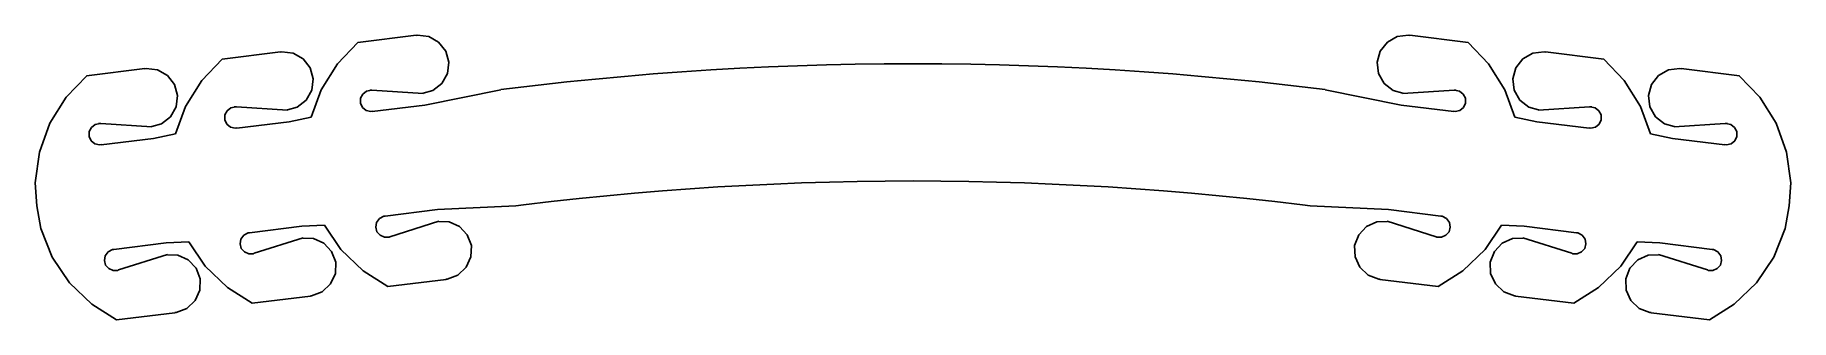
# Model space of a CAD drawing. Header units: metres. Extents: x -90 to 90, y -25 to 4.
import ezdxf

# ---------------------------------------------------------------- set-up
doc = ezdxf.new("R2010")
doc.units = ezdxf.units.M

msp = doc.modelspace()

# ---------------------------------------------------------------- linework, layer by layer
for p, q in [((-56.8609, 3.66765), (-58.9467, 1.50766)), ((-50.9079, 4.41759), (-56.8632, 3.68637)), ((-56.8632, 3.68637), (-56.8609, 3.66765)), ((-50.9051, 4.39476), (-50.9079, 4.41759)), ((-50.7776, 4.43069), (-50.9051, 4.39476)), ((-49.6152, 4.29312), (-50.7776, 4.43069)), ((-48.5939, 3.72116), (-49.6152, 4.29312)), ((-47.8693, 2.80193), (-48.5939, 3.72116)), ((48.5939, 3.72116), (47.8693, 2.80193)), ((49.6152, 4.29312), (48.5939, 3.72116)), ((50.7776, 4.43069), (49.6152, 4.29312)), ((50.9051, 4.39476), (50.7776, 4.43069)), ((50.9079, 4.41759), (50.9051, 4.39476)), ((56.8632, 3.68637), (50.9079, 4.41759)), ((56.8609, 3.66765), (56.8632, 3.68637)), ((58.9467, 1.50766), (56.8609, 3.66765)), ((-70.7565, 1.96147), (-72.8424, -0.198486)), ((-64.8035, 2.71141), (-70.7588, 1.98019)), ((-70.7588, 1.98019), (-70.7565, 1.96147)), ((-64.8007, 2.6886), (-64.8035, 2.71141)), ((-64.6733, 2.72453), (-64.8007, 2.6886)), ((-63.5109, 2.58694), (-64.6733, 2.72453)), ((-62.4896, 2.015), (-63.5109, 2.58694)), ((-61.7649, 1.09575), (-62.4896, 2.015)), ((-47.5515, 1.67532), (-47.8693, 2.80193)), ((47.8693, 2.80193), (47.5515, 1.67532)), ((62.4896, 2.015), (61.7649, 1.09575)), ((63.5109, 2.58694), (62.4896, 2.015)), ((64.6733, 2.72453), (63.5109, 2.58694)), ((64.8007, 2.6886), (64.6733, 2.72453)), ((64.8035, 2.71141), (64.8007, 2.6886)), ((70.7588, 1.98019), (64.8035, 2.71141)), ((70.7565, 1.96147), (70.7588, 1.98019)), ((72.8424, -0.198486), (70.7565, 1.96147)), ((-84.6522, 0.25531), (-86.738, -1.90466)), ((-78.6992, 1.00525), (-84.6544, 0.274033)), ((-84.6544, 0.274033), (-84.6522, 0.25531)), ((-78.6964, 0.982422), (-78.6992, 1.00525)), ((-78.569, 1.01836), (-78.6964, 0.982422)), ((-77.4065, 0.880783), (-78.569, 1.01836)), ((-76.3852, 0.308823), (-77.4065, 0.880783)), ((-75.6606, -0.610413), (-76.3852, 0.308823)), ((-61.4472, -0.030823), (-61.7649, 1.09575)), ((-58.9467, 1.50766), (-60.6218, -1.17296)), ((-48.2611, -0.508377), (-47.6891, 0.512894)), ((-47.6891, 0.512894), (-47.5515, 1.67532)), ((-29.571, 0.20845), (-32.5205, -0.062561)), ((-26.6194, 0.453705), (-29.571, 0.20845)), ((-23.6656, 0.673203), (-26.6194, 0.453705)), ((-20.7101, 0.866928), (-23.6656, 0.673203)), ((-17.753, 1.03484), (-20.7101, 0.866928)), ((-14.7946, 1.17694), (-17.753, 1.03484)), ((-11.835, 1.29323), (-14.7946, 1.17694)), ((-8.87456, 1.38368), (-11.835, 1.29323)), ((-5.91341, 1.44829), (-8.87456, 1.38368)), ((-2.95181, 1.48706), (-5.91341, 1.44829)), ((-0.009995, 1.49989), (-2.95181, 1.48706)), ((0, 1.49994), (-0.009995, 1.49998)), ((-0.009995, 1.49998), (-0.009995, 1.49989)), ((0.009995, 1.49998), (0, 1.49994)), ((0.009995, 1.49989), (0.009995, 1.49998)), ((2.95181, 1.48706), (0.009995, 1.49989)), ((5.91341, 1.44829), (2.95181, 1.48706)), ((8.87456, 1.38368), (5.91341, 1.44829)), ((11.835, 1.29323), (8.87456, 1.38368)), ((14.7946, 1.17694), (11.835, 1.29323)), ((17.753, 1.03484), (14.7946, 1.17694)), ((20.7101, 0.866928), (17.753, 1.03484)), ((23.6656, 0.673203), (20.7101, 0.866928)), ((26.6194, 0.453705), (23.6656, 0.673203)), ((29.571, 0.20845), (26.6194, 0.453705)), ((32.5205, -0.062561), (29.571, 0.20845)), ((47.5515, 1.67532), (47.6891, 0.512894)), ((47.6891, 0.512894), (48.2611, -0.508377)), ((60.6218, -1.17296), (58.9467, 1.50766)), ((61.7649, 1.09575), (61.4472, -0.030823)), ((76.3852, 0.308823), (75.6606, -0.610413)), ((77.4065, 0.880783), (76.3852, 0.308823)), ((78.569, 1.01836), (77.4065, 0.880783)), ((78.6964, 0.982422), (78.569, 1.01836)), ((78.6992, 1.00525), (78.6964, 0.982422)), ((84.6544, 0.274033), (78.6992, 1.00525)), ((84.6522, 0.25531), (84.6544, 0.274033)), ((86.738, -1.90466), (84.6522, 0.25531)), ((-75.3428, -1.737), (-75.6606, -0.610413)), ((-75.4804, -2.89943), (-75.3428, -1.737)), ((-72.8424, -0.198486), (-74.5174, -2.87912)), ((-62.1567, -2.21455), (-61.5848, -1.19325)), ((-60.6218, -1.17296), (-61.6432, -3.97917)), ((-61.5848, -1.19325), (-61.4472, -0.030823)), ((-56.5929, -2.03424), (-56.3739, -1.59639)), ((-56.3739, -1.59639), (-55.9866, -1.29692)), ((-55.9866, -1.29692), (-55.6554, -1.22653)), ((-55.6583, -1.20322), (-55.6484, -1.202)), ((-55.6554, -1.22653), (-55.6583, -1.20322)), ((-55.6484, -1.202), (-55.5642, -1.20714)), ((-55.5642, -1.20714), (-55.5078, -1.19514)), ((-55.5078, -1.19514), (-55.4234, -1.21573)), ((-55.4234, -1.21573), (-50.1769, -1.53584)), ((-50.1795, -1.51485), (-49.1803, -1.23305)), ((-50.1769, -1.53584), (-50.1795, -1.51485)), ((-42.2307, -1.17172), (-50.0206, -2.72676)), ((-49.1803, -1.23305), (-48.2611, -0.508377)), ((-41.353, -1.02988), (-42.2344, -1.14201)), ((-42.2344, -1.14201), (-42.2307, -1.17172)), ((-38.4117, -0.681747), (-41.353, -1.02988)), ((-35.4674, -0.359299), (-38.4117, -0.681747)), ((-32.5205, -0.062561), (-35.4674, -0.359299)), ((35.4674, -0.359299), (32.5205, -0.062561)), ((38.4117, -0.681747), (35.4674, -0.359299)), ((41.353, -1.02988), (38.4117, -0.681747)), ((42.2344, -1.14201), (41.353, -1.02988)), ((42.2307, -1.17172), (42.2344, -1.14201)), ((50.0206, -2.72676), (42.2307, -1.17172)), ((48.2611, -0.508377), (49.1803, -1.23305)), ((49.1803, -1.23305), (50.1795, -1.51485)), ((50.1769, -1.53584), (55.4234, -1.21573)), ((50.1795, -1.51485), (50.1769, -1.53584)), ((55.4234, -1.21573), (55.5078, -1.19514)), ((55.5078, -1.19514), (55.5642, -1.20714)), ((55.5642, -1.20714), (55.6484, -1.202)), ((55.6484, -1.202), (55.6583, -1.20322)), ((55.6583, -1.20322), (55.6554, -1.22653)), ((55.6554, -1.22653), (55.9866, -1.29692)), ((55.9866, -1.29692), (56.3739, -1.59639)), ((56.3739, -1.59639), (56.5929, -2.03424)), ((61.6432, -3.97917), (60.6218, -1.17296)), ((61.4472, -0.030823), (61.5848, -1.19325)), ((61.5848, -1.19325), (62.1567, -2.21455)), ((74.5174, -2.87912), (72.8424, -0.198486)), ((75.6606, -0.610413), (75.3428, -1.737)), ((75.3428, -1.737), (75.4804, -2.89943)), ((-86.738, -1.90466), (-88.4131, -4.5853)), ((-76.0524, -3.92072), (-75.4804, -2.89943)), ((-74.5174, -2.87912), (-75.5388, -5.68535)), ((-70.4885, -3.7404), (-70.2695, -3.30257)), ((-70.2695, -3.30257), (-69.8823, -3.0031)), ((-69.8823, -3.0031), (-69.5511, -2.93269)), ((-69.5539, -2.90939), (-69.544, -2.90817)), ((-69.5511, -2.93269), (-69.5539, -2.90939)), ((-69.544, -2.90817), (-69.4598, -2.91331)), ((-69.4598, -2.91331), (-69.4034, -2.90132)), ((-69.4034, -2.90132), (-69.3191, -2.92189)), ((-69.3191, -2.92189), (-64.0725, -3.242)), ((-64.0751, -3.22102), (-63.076, -2.93922)), ((-64.0725, -3.242), (-64.0751, -3.22102)), ((-63.076, -2.93922), (-62.1567, -2.21455)), ((-56.6002, -2.52373), (-56.5929, -2.03424)), ((-56.3944, -2.96793), (-56.6002, -2.52373)), ((-56.0163, -3.27884), (-56.3944, -2.96793)), ((-55.5407, -3.3949), (-56.0163, -3.27884)), ((-55.393, -3.36351), (-55.5407, -3.3949)), ((-55.3902, -3.38683), (-55.393, -3.36351)), ((-50.0205, -2.72751), (-55.3902, -3.38683)), ((-50.0206, -2.72676), (-50.0205, -2.72751)), ((50.0205, -2.72751), (50.0206, -2.72676)), ((55.3902, -3.38683), (50.0205, -2.72751)), ((55.393, -3.36351), (55.3902, -3.38683)), ((55.5407, -3.3949), (55.393, -3.36351)), ((56.0163, -3.27884), (55.5407, -3.3949)), ((56.3944, -2.96793), (56.0163, -3.27884)), ((56.6002, -2.52373), (56.3944, -2.96793)), ((56.5929, -2.03424), (56.6002, -2.52373)), ((62.1567, -2.21455), (63.076, -2.93922)), ((63.076, -2.93922), (64.0751, -3.22102)), ((64.0725, -3.242), (69.3191, -2.92189)), ((64.0751, -3.22102), (64.0725, -3.242)), ((69.3191, -2.92189), (69.4034, -2.90132)), ((69.4034, -2.90132), (69.4598, -2.91331)), ((69.4598, -2.91331), (69.544, -2.90817)), ((69.544, -2.90817), (69.5539, -2.90939)), ((69.5539, -2.90939), (69.5511, -2.93269)), ((69.5511, -2.93269), (69.8823, -3.0031)), ((69.8823, -3.0031), (70.2695, -3.30257)), ((70.2695, -3.30257), (70.4885, -3.7404)), ((75.5388, -5.68535), (74.5174, -2.87912)), ((75.4804, -2.89943), (76.0524, -3.92072)), ((88.4131, -4.5853), (86.738, -1.90466)), ((-88.4131, -4.5853), (-89.4942, -7.5556)), ((-84.3842, -5.44658), (-84.1652, -5.00874)), ((-84.1652, -5.00874), (-83.7779, -4.70927)), ((-83.7779, -4.70927), (-83.4467, -4.63887)), ((-83.4496, -4.61557), (-83.4397, -4.61435)), ((-83.4467, -4.63887), (-83.4496, -4.61557)), ((-83.4397, -4.61435), (-83.3555, -4.61948)), ((-83.3555, -4.61948), (-83.2991, -4.60748)), ((-83.2991, -4.60748), (-83.2147, -4.62807)), ((-83.2147, -4.62807), (-77.9682, -4.94818)), ((-77.9708, -4.92719), (-76.9716, -4.6454)), ((-77.9682, -4.94818), (-77.9708, -4.92719)), ((-76.9716, -4.6454), (-76.0524, -3.92072)), ((-70.4958, -4.22989), (-70.4885, -3.7404)), ((-70.2901, -4.67409), (-70.4958, -4.22989)), ((-69.9119, -4.985), (-70.2901, -4.67409)), ((-69.4363, -5.10107), (-69.9119, -4.985)), ((-69.2887, -5.06969), (-69.4363, -5.10107)), ((-69.2858, -5.09299), (-69.2887, -5.06969)), ((-63.9162, -4.43369), (-69.2858, -5.09299)), ((-61.6432, -3.97917), (-63.9162, -4.43294)), ((-63.9162, -4.43294), (-63.9162, -4.43369)), ((63.9162, -4.43294), (61.6432, -3.97917)), ((63.9162, -4.43369), (63.9162, -4.43294)), ((69.2858, -5.09299), (63.9162, -4.43369)), ((69.2887, -5.06969), (69.2858, -5.09299)), ((69.4363, -5.10107), (69.2887, -5.06969)), ((69.9119, -4.985), (69.4363, -5.10107)), ((70.2901, -4.67409), (69.9119, -4.985)), ((70.4958, -4.22989), (70.2901, -4.67409)), ((70.4885, -3.7404), (70.4958, -4.22989)), ((76.0524, -3.92072), (76.9716, -4.6454)), ((76.9716, -4.6454), (77.9708, -4.92719)), ((77.9682, -4.94818), (83.2147, -4.62807)), ((77.9708, -4.92719), (77.9682, -4.94818)), ((83.2147, -4.62807), (83.2991, -4.60748)), ((83.2991, -4.60748), (83.3555, -4.61948)), ((83.3555, -4.61948), (83.4397, -4.61435)), ((83.4397, -4.61435), (83.4496, -4.61557)), ((83.4496, -4.61557), (83.4467, -4.63887)), ((83.4467, -4.63887), (83.7779, -4.70927)), ((83.7779, -4.70927), (84.1652, -5.00874)), ((84.1652, -5.00874), (84.3842, -5.44658)), ((89.4942, -7.5556), (88.4131, -4.5853)), ((-84.3915, -5.93607), (-84.3842, -5.44658)), ((-84.1857, -6.38026), (-84.3915, -5.93607)), ((-83.8076, -6.69118), (-84.1857, -6.38026)), ((-83.332, -6.80724), (-83.8076, -6.69118)), ((-83.1843, -6.77586), (-83.332, -6.80724)), ((-83.1815, -6.79916), (-83.1843, -6.77586)), ((-77.8118, -6.13985), (-83.1815, -6.79916)), ((-75.5388, -5.68535), (-77.8119, -6.13911)), ((-77.8119, -6.13911), (-77.8118, -6.13985)), ((77.8119, -6.13911), (75.5388, -5.68535)), ((77.8118, -6.13985), (77.8119, -6.13911)), ((83.1815, -6.79916), (77.8118, -6.13985)), ((83.1843, -6.77586), (83.1815, -6.79916)), ((83.332, -6.80724), (83.1843, -6.77586)), ((83.8076, -6.69118), (83.332, -6.80724)), ((84.1857, -6.38026), (83.8076, -6.69118)), ((84.3915, -5.93607), (84.1857, -6.38026)), ((84.3842, -5.44658), (84.3915, -5.93607)), ((-89.4942, -7.5556), (-89.9341, -10.6858)), ((89.9341, -10.6858), (89.4942, -7.5556)), ((-89.9341, -10.6858), (-89.7703, -13.0286)), ((-14.2712, -10.8116), (-11.4162, -10.6994)), ((-11.4162, -10.6994), (-8.56042, -10.6122)), ((-8.56042, -10.6122), (-5.70398, -10.5499)), ((-5.70398, -10.5499), (-2.84709, -10.5125)), ((-2.84709, -10.5125), (0, -10.5)), ((0, -10.5), (2.84709, -10.5125)), ((2.84709, -10.5125), (5.70398, -10.5499)), ((5.70398, -10.5499), (8.56042, -10.6122)), ((8.56042, -10.6122), (11.4162, -10.6994)), ((11.4162, -10.6994), (14.2712, -10.8116)), ((89.7703, -13.0286), (89.9341, -10.6858)), ((-37.0532, -12.6046), (-34.2131, -12.2936)), ((-34.2131, -12.2936), (-31.3703, -12.0073)), ((-31.3703, -12.0073), (-28.5252, -11.7459)), ((-28.5252, -11.7459), (-25.6778, -11.5093)), ((-25.6778, -11.5093), (-22.8286, -11.2975)), ((-22.8286, -11.2975), (-19.9775, -11.1107)), ((-19.9775, -11.1107), (-17.125, -10.9487)), ((-17.125, -10.9487), (-14.2712, -10.8116)), ((14.2712, -10.8116), (17.125, -10.9487)), ((17.125, -10.9487), (19.9775, -11.1107)), ((19.9775, -11.1107), (22.8286, -11.2975)), ((22.8286, -11.2975), (25.6778, -11.5093)), ((25.6778, -11.5093), (28.5252, -11.7459)), ((28.5252, -11.7459), (31.3703, -12.0073)), ((31.3703, -12.0073), (34.2131, -12.2936)), ((34.2131, -12.2936), (37.0532, -12.6046)), ((-89.7703, -13.0286), (-89.7713, -13.0287)), ((-89.7713, -13.0287), (-89.7696, -13.0386)), ((-89.7696, -13.0386), (-89.7689, -13.0486)), ((-89.7689, -13.0486), (-89.7678, -13.0484)), ((-89.7678, -13.0484), (-89.36, -15.3613)), ((-54.9495, -14.7359), (-54.6578, -14.3427)), ((-54.6578, -14.3427), (-54.2244, -14.1151)), ((-54.2244, -14.1151), (-54.0736, -14.1098)), ((-54.0764, -14.0865), (-48.7068, -13.4272)), ((-54.0736, -14.1098), (-54.0764, -14.0865)), ((-48.7068, -13.4272), (-48.7067, -13.4279)), ((-48.7067, -13.4279), (-40.7032, -13.049)), ((-40.7032, -13.049), (-40.6933, -13.0477)), ((-40.6939, -13.0426), (-39.8905, -12.9404)), ((-40.6933, -13.0477), (-40.6939, -13.0426)), ((-39.8905, -12.9404), (-37.0532, -12.6046)), ((37.0532, -12.6046), (39.8905, -12.9404)), ((39.8905, -12.9404), (40.6939, -13.0426)), ((40.6939, -13.0426), (40.6933, -13.0477)), ((40.6933, -13.0477), (40.7032, -13.049)), ((40.7032, -13.049), (48.7067, -13.4279)), ((48.7067, -13.4279), (48.7068, -13.4272)), ((48.7068, -13.4272), (54.0764, -14.0865)), ((54.0764, -14.0865), (54.0736, -14.1098)), ((54.0736, -14.1098), (54.2244, -14.1151)), ((54.2244, -14.1151), (54.6578, -14.3427)), ((54.6578, -14.3427), (54.9495, -14.7359)), ((89.36, -15.3613), (89.7678, -13.0484)), ((89.7678, -13.0484), (89.7689, -13.0486)), ((89.7689, -13.0486), (89.7696, -13.0386)), ((89.7696, -13.0386), (89.7713, -13.0287)), ((89.7713, -13.0287), (89.7703, -13.0286)), ((-89.36, -15.3613), (-88.1759, -18.292)), ((-68.8451, -16.442), (-68.5535, -16.0489)), ((-68.5535, -16.0489), (-68.1201, -15.8212)), ((-68.1201, -15.8212), (-67.9692, -15.8159)), ((-67.9721, -15.7926), (-62.6024, -15.1333)), ((-67.9692, -15.8159), (-67.9721, -15.7926)), ((-62.6024, -15.1333), (-62.6023, -15.1341)), ((-62.6023, -15.1341), (-60.287, -15.0244)), ((-60.287, -15.0244), (-58.6171, -17.5002)), ((-55.0417, -15.2167), (-54.9495, -14.7359)), ((-54.9162, -15.6898), (-55.0417, -15.2167)), ((-54.5978, -16.0617), (-54.9162, -15.6898)), ((-54.1496, -16.2586), (-54.5978, -16.0617)), ((-48.5702, -14.6213), (-53.5835, -16.2011)), ((-48.5676, -14.6423), (-48.5702, -14.6213)), ((-47.53, -14.674), (-48.5676, -14.6423)), ((-46.4627, -15.1547), (-47.53, -14.674)), ((-45.6607, -16.0073), (-46.4627, -15.1547)), ((-45.246, -17.1019), (-45.6607, -16.0073)), ((45.6607, -16.0073), (45.246, -17.1019)), ((46.4627, -15.1547), (45.6607, -16.0073)), ((47.53, -14.674), (46.4627, -15.1547)), ((48.5676, -14.6423), (47.53, -14.674)), ((48.5702, -14.6213), (48.5676, -14.6423)), ((53.5835, -16.2011), (48.5702, -14.6213)), ((54.5978, -16.0617), (54.1496, -16.2586)), ((54.9162, -15.6898), (54.5978, -16.0617)), ((55.0417, -15.2167), (54.9162, -15.6898)), ((54.9495, -14.7359), (55.0417, -15.2167)), ((58.6171, -17.5002), (60.287, -15.0244)), ((60.287, -15.0244), (62.6023, -15.1341)), ((62.6023, -15.1341), (62.6024, -15.1333)), ((62.6024, -15.1333), (67.9721, -15.7926)), ((67.9721, -15.7926), (67.9692, -15.8159)), ((67.9692, -15.8159), (68.1201, -15.8212)), ((68.1201, -15.8212), (68.5535, -16.0489)), ((68.5535, -16.0489), (68.8451, -16.442)), ((88.1759, -18.292), (89.36, -15.3613)), ((-82.7408, -18.1482), (-82.4491, -17.7551)), ((-82.4491, -17.7551), (-82.0157, -17.5274)), ((-82.0157, -17.5274), (-81.8649, -17.5221)), ((-81.8677, -17.4988), (-76.498, -16.8395)), ((-81.8649, -17.5221), (-81.8677, -17.4988)), ((-76.498, -16.8402), (-74.1826, -16.7306)), ((-76.498, -16.8395), (-76.498, -16.8402)), ((-74.1826, -16.7306), (-72.5127, -19.2064)), ((-68.9373, -16.9228), (-68.8451, -16.442)), ((-68.8118, -17.396), (-68.9373, -16.9228)), ((-68.4934, -17.7679), (-68.8118, -17.396)), ((-68.0452, -17.9648), (-68.4934, -17.7679)), ((-67.7068, -17.9529), (-68.0452, -17.9648)), ((-67.704, -17.9762), (-67.7068, -17.9529)), ((-67.694, -17.975), (-67.704, -17.9762)), ((-67.6136, -17.9497), (-67.694, -17.975)), ((-67.556, -17.9477), (-67.6136, -17.9497)), ((-67.4791, -17.9073), (-67.556, -17.9477)), ((-62.4659, -16.3274), (-67.4791, -17.9073)), ((-62.4633, -16.3484), (-62.4659, -16.3274)), ((-61.4256, -16.3801), (-62.4633, -16.3484)), ((-60.3584, -16.8609), (-61.4256, -16.3801)), ((-59.5563, -17.7135), (-60.3584, -16.8609)), ((-59.1416, -18.8081), (-59.5563, -17.7135)), ((-58.6171, -17.5002), (-56.3432, -19.696)), ((-53.8112, -16.2468), (-54.1496, -16.2586)), ((-53.8083, -16.2701), (-53.8112, -16.2468)), ((-53.7984, -16.2689), (-53.8083, -16.2701)), ((-53.718, -16.2435), (-53.7984, -16.2689)), ((-53.6603, -16.2415), (-53.718, -16.2435)), ((-53.5835, -16.2011), (-53.6603, -16.2415)), ((-45.2817, -18.2719), (-45.246, -17.1019)), ((45.246, -17.1019), (45.2817, -18.2719)), ((53.6603, -16.2415), (53.5835, -16.2011)), ((53.718, -16.2435), (53.6603, -16.2415)), ((53.7984, -16.2689), (53.718, -16.2435)), ((53.8083, -16.2701), (53.7984, -16.2689)), ((53.8112, -16.2468), (53.8083, -16.2701)), ((54.1496, -16.2586), (53.8112, -16.2468)), ((56.3432, -19.696), (58.6171, -17.5002)), ((59.5563, -17.7135), (59.1416, -18.8081)), ((60.3584, -16.8609), (59.5563, -17.7135)), ((61.4256, -16.3801), (60.3584, -16.8609)), ((62.4633, -16.3484), (61.4256, -16.3801)), ((62.4659, -16.3274), (62.4633, -16.3484)), ((67.4791, -17.9073), (62.4659, -16.3274)), ((67.556, -17.9477), (67.4791, -17.9073)), ((67.6136, -17.9497), (67.556, -17.9477)), ((67.694, -17.975), (67.6136, -17.9497)), ((67.704, -17.9762), (67.694, -17.975)), ((67.7068, -17.9529), (67.704, -17.9762)), ((68.0452, -17.9648), (67.7068, -17.9529)), ((68.4934, -17.7679), (68.0452, -17.9648)), ((68.8118, -17.396), (68.4934, -17.7679)), ((68.9373, -16.9228), (68.8118, -17.396)), ((68.8451, -16.442), (68.9373, -16.9228)), ((72.5127, -19.2064), (74.1826, -16.7306)), ((74.1826, -16.7306), (76.498, -16.8402)), ((76.498, -16.8402), (76.498, -16.8395)), ((76.498, -16.8395), (81.8677, -17.4988)), ((81.8677, -17.4988), (81.8649, -17.5221)), ((81.8649, -17.5221), (82.0157, -17.5274)), ((82.0157, -17.5274), (82.4491, -17.7551)), ((82.4491, -17.7551), (82.7408, -18.1482)), ((-88.1759, -18.292), (-86.4083, -20.9126)), ((-82.833, -18.629), (-82.7408, -18.1482)), ((-82.7075, -19.1022), (-82.833, -18.629)), ((-82.3891, -19.474), (-82.7075, -19.1022)), ((-81.9409, -19.6709), (-82.3891, -19.474)), ((-81.6025, -19.6591), (-81.9409, -19.6709)), ((-81.5996, -19.6824), (-81.6025, -19.6591)), ((-81.5897, -19.6812), (-81.5996, -19.6824)), ((-81.5093, -19.6559), (-81.5897, -19.6812)), ((-81.4516, -19.6538), (-81.5093, -19.6559)), ((-81.3748, -19.6135), (-81.4516, -19.6538)), ((-76.3615, -18.0336), (-81.3748, -19.6135)), ((-76.3589, -18.0546), (-76.3615, -18.0336)), ((-75.3213, -18.0863), (-76.3589, -18.0546)), ((-74.254, -18.5671), (-75.3213, -18.0863)), ((-73.452, -19.4196), (-74.254, -18.5671)), ((-73.0373, -20.5143), (-73.452, -19.4196)), ((-72.5127, -19.2064), (-70.2389, -21.4022)), ((-59.1774, -19.9781), (-59.1416, -18.8081)), ((-56.3432, -19.696), (-53.7968, -21.2872)), ((-46.6151, -20.1412), (-45.7625, -19.3392)), ((-45.7625, -19.3392), (-45.2817, -18.2719)), ((45.2817, -18.2719), (45.7625, -19.3392)), ((45.7625, -19.3392), (46.6151, -20.1412)), ((53.7968, -21.2872), (56.3432, -19.696)), ((59.1416, -18.8081), (59.1774, -19.9781)), ((70.2389, -21.4022), (72.5127, -19.2064)), ((73.452, -19.4196), (73.0373, -20.5143)), ((74.254, -18.5671), (73.452, -19.4196)), ((75.3213, -18.0863), (74.254, -18.5671)), ((76.3589, -18.0546), (75.3213, -18.0863)), ((76.3615, -18.0336), (76.3589, -18.0546)), ((81.3748, -19.6135), (76.3615, -18.0336)), ((81.4516, -19.6538), (81.3748, -19.6135)), ((81.5093, -19.6559), (81.4516, -19.6538)), ((81.5897, -19.6812), (81.5093, -19.6559)), ((81.5996, -19.6824), (81.5897, -19.6812)), ((81.6025, -19.6591), (81.5996, -19.6824)), ((81.9409, -19.6709), (81.6025, -19.6591)), ((82.3891, -19.474), (81.9409, -19.6709)), ((82.7075, -19.1022), (82.3891, -19.474)), ((82.833, -18.629), (82.7075, -19.1022)), ((82.7408, -18.1482), (82.833, -18.629)), ((86.4083, -20.9126), (88.1759, -18.292)), ((-86.4083, -20.9126), (-84.1346, -23.1083)), ((-73.073, -21.6843), (-73.0373, -20.5143)), ((-70.2389, -21.4022), (-67.6924, -22.9934)), ((-60.5107, -21.8474), (-59.6581, -21.0453)), ((-59.6581, -21.0453), (-59.1774, -19.9781)), ((-53.7968, -21.2872), (-53.7945, -21.3059)), ((-53.7945, -21.3059), (-47.8392, -20.5747)), ((-47.8392, -20.5747), (-47.842, -20.5519)), ((-47.842, -20.5519), (-47.7097, -20.5559)), ((-47.7097, -20.5559), (-46.6151, -20.1412)), ((46.6151, -20.1412), (47.7097, -20.5559)), ((47.7097, -20.5559), (47.842, -20.5519)), ((47.842, -20.5519), (47.8392, -20.5747)), ((47.8392, -20.5747), (53.7945, -21.3059)), ((53.7945, -21.3059), (53.7968, -21.2872)), ((59.1774, -19.9781), (59.6581, -21.0453)), ((59.6581, -21.0453), (60.5107, -21.8474)), ((67.6924, -22.9934), (70.2389, -21.4022)), ((73.0373, -20.5143), (73.073, -21.6843)), ((84.1346, -23.1083), (86.4083, -20.9126)), ((-84.1346, -23.1083), (-81.5881, -24.6995)), ((-74.4064, -23.5536), (-73.5538, -22.7515)), ((-73.5538, -22.7515), (-73.073, -21.6843)), ((-67.6924, -22.9934), (-67.6901, -23.0121)), ((-67.6901, -23.0121), (-61.7349, -22.2809)), ((-61.7349, -22.2809), (-61.7377, -22.2581)), ((-61.7377, -22.2581), (-61.6053, -22.2621)), ((-61.6053, -22.2621), (-60.5107, -21.8474)), ((60.5107, -21.8474), (61.6053, -22.2621)), ((61.6053, -22.2621), (61.7377, -22.2581)), ((61.7377, -22.2581), (61.7349, -22.2809)), ((61.7349, -22.2809), (67.6901, -23.0121)), ((67.6901, -23.0121), (67.6924, -22.9934)), ((73.073, -21.6843), (73.5538, -22.7515)), ((73.5538, -22.7515), (74.4064, -23.5536)), ((81.5881, -24.6995), (84.1346, -23.1083)), ((-81.5881, -24.6995), (-81.5858, -24.7183)), ((-81.5858, -24.7183), (-75.6305, -23.987)), ((-75.6305, -23.987), (-75.6333, -23.9642)), ((-75.6333, -23.9642), (-75.501, -23.9683)), ((-75.501, -23.9683), (-74.4064, -23.5536)), ((74.4064, -23.5536), (75.501, -23.9683)), ((75.501, -23.9683), (75.6333, -23.9642)), ((75.6333, -23.9642), (75.6305, -23.987)), ((75.6305, -23.987), (81.5858, -24.7183)), ((81.5858, -24.7183), (81.5881, -24.6995))]:
    msp.add_line(p, q)

doc.saveas('drawing.dxf')
